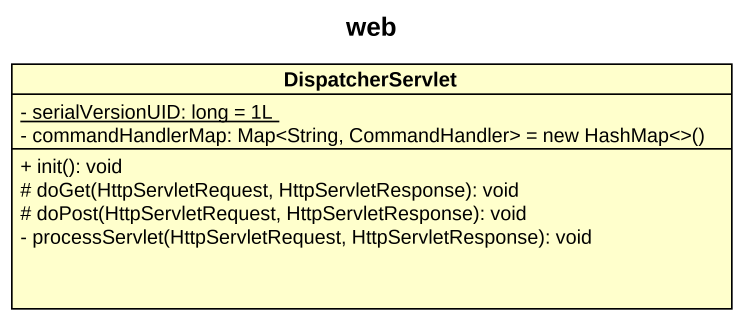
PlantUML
@startuml
title web
hide circle
hide empty members
skinparam classAttributeIconSize 0
class DispatcherServlet {
  {static} - serialVersionUID: long = 1L
  {field} - commandHandlerMap: Map<String, CommandHandler> = new HashMap<>()
  + init(): void
  # doGet(HttpServletRequest, HttpServletResponse): void
  # doPost(HttpServletRequest, HttpServletResponse): void
  - processServlet(HttpServletRequest, HttpServletResponse): void
}
@enduml
